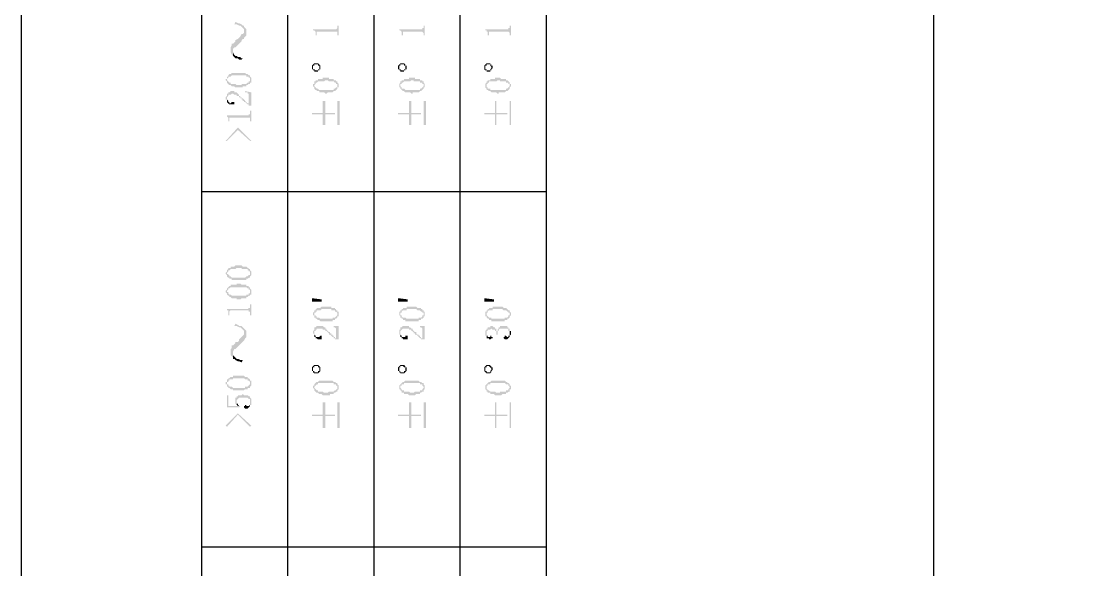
# Model space of a CAD drawing. Header units: millimetres. Extents: x 7018 to 13530, y 4187 to 5692.
# Drawn here: x 7512.01 to 7551.43, y 5208.54 to 5228.95 of the extents above; entities that cross this region are included whole.
import ezdxf

# ---------------------------------------------------------------- set-up
doc = ezdxf.new("R2010")
doc.units = ezdxf.units.MM

msp = doc.modelspace()

# ---------------------------------------------------------------- hatches: boundary and pattern name
at = {"transparency": 33554559}
for points in [[(7519.935, 5228.835), (7520.025, 5228.835), (7520.115, 5228.79), (7520.16, 5228.79), (7520.206, 5228.745), (7520.206, 5228.745), (7520.251, 5228.699), (7520.296, 5228.654), (7520.296, 5228.293), (7520.296, 5228.338), (7520.341, 5228.383), (7520.386, 5228.429), (7520.386, 5228.654), (7520.341, 5228.699), (7520.296, 5228.745), (7520.296, 5228.79), (7520.251, 5228.79), (7520.206, 5228.835), (7520.115, 5228.88), (7520.07, 5228.88), (7519.98, 5228.925)], [(7519.799, 5227.887), (7519.799, 5227.797), (7519.844, 5227.706), (7519.89, 5227.661), (7519.89, 5227.842), (7519.89, 5227.932), (7519.935, 5227.977), (7519.98, 5227.977), (7520.025, 5228.022), (7520.07, 5228.068), (7520.115, 5228.113), (7520.16, 5228.158), (7520.206, 5228.203), (7520.206, 5228.248), (7520.251, 5228.293), (7520.296, 5228.293), (7520.296, 5228.564), (7520.296, 5228.519), (7520.251, 5228.474), (7520.206, 5228.474), (7520.16, 5228.383), (7520.115, 5228.338), (7520.115, 5228.338), (7520.07, 5228.293), (7519.98, 5228.248), (7519.98, 5228.203), (7519.935, 5228.158), (7519.89, 5228.113), (7519.844, 5228.113), (7519.844, 5228.068), (7519.799, 5227.977), (7519.799, 5227.932)], [(7522.868, 5228.654), (7522.868, 5228.609), (7522.913, 5228.609), (7522.959, 5228.564), (7522.959, 5228.519), (7522.959, 5228.429), (7523.004, 5228.429), (7523.004, 5228.519), (7523.004, 5228.564), (7523.771, 5228.564), (7523.771, 5228.519), (7523.771, 5228.429), (7523.816, 5228.429), (7523.816, 5228.79), (7523.771, 5228.79), (7523.771, 5228.745), (7523.771, 5228.699), (7523.771, 5228.699), (7523.726, 5228.654), (7523.681, 5228.654)], [(7526.073, 5228.654), (7526.073, 5228.609), (7526.118, 5228.609), (7526.163, 5228.564), (7526.163, 5228.519), (7526.163, 5228.429), (7526.208, 5228.429), (7526.208, 5228.519), (7526.208, 5228.564), (7526.93, 5228.564), (7526.975, 5228.519), (7526.975, 5228.429), (7527.02, 5228.429), (7527.02, 5228.79), (7526.975, 5228.79), (7526.975, 5228.745), (7526.975, 5228.699), (7526.93, 5228.699), (7526.93, 5228.654), (7526.885, 5228.654)], [(7529.277, 5228.654), (7529.277, 5228.609), (7529.322, 5228.609), (7529.322, 5228.564), (7529.367, 5228.564), (7529.367, 5228.519), (7529.367, 5228.429), (7529.412, 5228.429), (7529.412, 5228.519), (7529.412, 5228.564), (7530.135, 5228.564), (7530.18, 5228.519), (7530.18, 5228.429), (7530.225, 5228.429), (7530.225, 5228.79), (7530.18, 5228.79), (7530.18, 5228.745), (7530.18, 5228.699), (7530.135, 5228.699), (7530.135, 5228.654), (7530.089, 5228.654)], [(7519.89, 5227.661), (7519.89, 5227.661), (7519.935, 5227.616), (7519.98, 5227.571), (7520.07, 5227.571), (7520.115, 5227.526), (7520.206, 5227.526), (7520.251, 5227.571), (7520.206, 5227.571), (7520.16, 5227.616), (7520.07, 5227.616), (7520.025, 5227.661), (7519.98, 5227.661), (7519.935, 5227.706), (7519.89, 5227.797), (7519.89, 5227.842)], [(7522.823, 5227.255), (7522.823, 5227.21), (7522.823, 5227.165), (7522.868, 5227.165), (7522.868, 5227.12), (7522.868, 5227.255), (7522.868, 5227.3), (7522.913, 5227.3), (7522.913, 5227.345), (7523.049, 5227.345), (7523.049, 5227.3), (7523.094, 5227.3), (7523.094, 5227.255), (7523.094, 5227.12), (7523.094, 5227.165), (7523.139, 5227.165), (7523.139, 5227.21), (7523.139, 5227.255), (7523.139, 5227.3), (7523.139, 5227.3), (7523.094, 5227.345), (7523.094, 5227.345), (7523.049, 5227.391), (7522.913, 5227.391), (7522.868, 5227.345), (7522.868, 5227.345), (7522.823, 5227.3)], [(7526.028, 5227.255), (7526.028, 5227.21), (7526.028, 5227.165), (7526.073, 5227.165), (7526.073, 5227.12), (7526.073, 5227.255), (7526.073, 5227.3), (7526.118, 5227.3), (7526.118, 5227.345), (7526.253, 5227.345), (7526.253, 5227.3), (7526.298, 5227.3), (7526.298, 5227.255), (7526.298, 5227.12), (7526.298, 5227.165), (7526.343, 5227.165), (7526.343, 5227.21), (7526.343, 5227.255), (7526.343, 5227.3), (7526.298, 5227.3), (7526.298, 5227.345), (7526.298, 5227.345), (7526.253, 5227.391), (7526.118, 5227.391), (7526.073, 5227.345), (7526.073, 5227.345), (7526.028, 5227.3)], [(7529.232, 5227.255), (7529.232, 5227.21), (7529.232, 5227.165), (7529.232, 5227.165), (7529.277, 5227.12), (7529.277, 5227.255), (7529.277, 5227.3), (7529.322, 5227.3), (7529.322, 5227.345), (7529.458, 5227.345), (7529.458, 5227.3), (7529.458, 5227.3), (7529.503, 5227.255), (7529.503, 5227.12), (7529.503, 5227.165), (7529.503, 5227.165), (7529.548, 5227.21), (7529.548, 5227.255), (7529.548, 5227.3), (7529.503, 5227.3), (7529.503, 5227.345), (7529.458, 5227.345), (7529.458, 5227.391), (7529.322, 5227.391), (7529.277, 5227.345), (7529.277, 5227.345), (7529.232, 5227.3)], [(7519.619, 5226.759), (7519.619, 5226.759), (7519.664, 5226.714), (7519.664, 5226.668), (7519.664, 5226.804), (7519.664, 5226.804), (7519.709, 5226.849), (7519.709, 5226.849), (7519.754, 5226.894), (7519.799, 5226.894), (7519.844, 5226.939), (7520.386, 5226.939), (7520.386, 5226.894), (7520.476, 5226.894), (7520.476, 5226.849), (7520.521, 5226.849), (7520.521, 5226.804), (7520.521, 5226.759), (7520.521, 5226.939), (7520.476, 5226.939), (7520.431, 5226.984), (7520.386, 5226.984), (7520.341, 5227.029), (7519.844, 5227.029), (7519.799, 5226.984), (7519.754, 5226.984), (7519.709, 5226.939), (7519.709, 5226.894), (7519.664, 5226.894), (7519.664, 5226.804), (7519.619, 5226.804)], [(7522.868, 5227.12), (7522.913, 5227.12), (7522.913, 5227.075), (7523.049, 5227.075), (7523.049, 5227.12), (7523.094, 5227.12), (7523.094, 5227.255), (7523.094, 5227.21), (7523.094, 5227.165), (7523.049, 5227.165), (7523.049, 5227.12), (7522.959, 5227.12), (7522.913, 5227.165), (7522.868, 5227.165), (7522.868, 5227.255), (7522.868, 5227.255)], [(7526.073, 5227.12), (7526.118, 5227.12), (7526.118, 5227.075), (7526.253, 5227.075), (7526.253, 5227.12), (7526.298, 5227.12), (7526.298, 5227.255), (7526.298, 5227.21), (7526.298, 5227.165), (7526.253, 5227.165), (7526.253, 5227.12), (7526.163, 5227.12), (7526.118, 5227.165), (7526.073, 5227.165), (7526.073, 5227.255), (7526.073, 5227.255)], [(7529.277, 5227.12), (7529.322, 5227.12), (7529.322, 5227.075), (7529.458, 5227.075), (7529.458, 5227.12), (7529.503, 5227.12), (7529.503, 5227.255), (7529.503, 5227.21), (7529.503, 5227.21), (7529.458, 5227.165), (7529.458, 5227.12), (7529.322, 5227.12), (7529.322, 5227.165), (7529.277, 5227.165), (7529.277, 5227.255), (7529.277, 5227.255)], [(7519.664, 5226.668), (7519.709, 5226.623), (7519.709, 5226.623), (7519.754, 5226.578), (7519.799, 5226.578), (7519.844, 5226.533), (7519.935, 5226.533), (7519.98, 5226.488), (7520.251, 5226.488), (7520.251, 5226.533), (7520.386, 5226.533), (7520.386, 5226.578), (7520.431, 5226.578), (7520.476, 5226.623), (7520.521, 5226.623), (7520.521, 5226.668), (7520.567, 5226.668), (7520.567, 5226.714), (7520.567, 5226.759), (7520.567, 5226.804), (7520.567, 5226.849), (7520.567, 5226.849), (7520.521, 5226.894), (7520.521, 5226.759), (7520.521, 5226.714), (7520.476, 5226.714), (7520.476, 5226.668), (7520.431, 5226.668), (7520.386, 5226.623), (7520.206, 5226.623), (7520.206, 5226.578), (7520.025, 5226.578), (7519.98, 5226.623), (7519.799, 5226.623), (7519.799, 5226.668), (7519.754, 5226.668), (7519.709, 5226.714), (7519.709, 5226.714), (7519.664, 5226.759), (7519.664, 5226.759)], [(7522.868, 5226.578), (7522.868, 5226.533), (7522.868, 5226.533), (7522.913, 5226.488), (7522.913, 5226.443), (7522.913, 5226.578), (7522.913, 5226.578), (7522.959, 5226.623), (7522.959, 5226.668), (7523.004, 5226.668), (7523.049, 5226.714), (7523.274, 5226.714), (7523.32, 5226.759), (7523.41, 5226.759), (7523.455, 5226.714), (7523.636, 5226.714), (7523.681, 5226.668), (7523.726, 5226.668), (7523.726, 5226.623), (7523.771, 5226.623), (7523.771, 5226.578), (7523.771, 5226.714), (7523.726, 5226.714), (7523.726, 5226.759), (7523.636, 5226.759), (7523.636, 5226.804), (7523.455, 5226.804), (7523.455, 5226.849), (7523.229, 5226.849), (7523.229, 5226.804), (7523.049, 5226.804), (7523.049, 5226.759), (7522.959, 5226.759), (7522.959, 5226.714), (7522.913, 5226.714), (7522.913, 5226.668), (7522.913, 5226.623), (7522.868, 5226.623)], [(7522.913, 5226.443), (7522.959, 5226.398), (7523.004, 5226.398), (7523.004, 5226.352), (7523.094, 5226.352), (7523.094, 5226.307), (7523.274, 5226.307), (7523.32, 5226.262), (7523.365, 5226.262), (7523.41, 5226.307), (7523.59, 5226.307), (7523.636, 5226.352), (7523.681, 5226.352), (7523.726, 5226.398), (7523.726, 5226.398), (7523.771, 5226.443), (7523.771, 5226.488), (7523.816, 5226.488), (7523.816, 5226.533), (7523.816, 5226.578), (7523.816, 5226.623), (7523.816, 5226.623), (7523.771, 5226.668), (7523.771, 5226.533), (7523.771, 5226.488), (7523.726, 5226.488), (7523.681, 5226.443), (7523.636, 5226.443), (7523.636, 5226.398), (7523.094, 5226.398), (7523.049, 5226.443), (7523.004, 5226.443), (7522.959, 5226.488), (7522.959, 5226.488), (7522.913, 5226.533), (7522.913, 5226.578)], [(7526.073, 5226.578), (7526.073, 5226.533), (7526.073, 5226.488), (7526.118, 5226.488), (7526.118, 5226.443), (7526.118, 5226.578), (7526.118, 5226.623), (7526.163, 5226.623), (7526.163, 5226.668), (7526.208, 5226.668), (7526.253, 5226.714), (7526.479, 5226.714), (7526.524, 5226.759), (7526.614, 5226.759), (7526.614, 5226.714), (7526.84, 5226.714), (7526.84, 5226.668), (7526.93, 5226.668), (7526.93, 5226.623), (7526.975, 5226.623), (7526.975, 5226.578), (7526.975, 5226.714), (7526.93, 5226.714), (7526.93, 5226.759), (7526.84, 5226.759), (7526.84, 5226.804), (7526.659, 5226.804), (7526.659, 5226.849), (7526.434, 5226.849), (7526.434, 5226.804), (7526.253, 5226.804), (7526.253, 5226.759), (7526.163, 5226.759), (7526.163, 5226.714), (7526.118, 5226.714), (7526.118, 5226.668), (7526.118, 5226.668), (7526.073, 5226.623)], [(7526.118, 5226.443), (7526.163, 5226.398), (7526.163, 5226.398), (7526.208, 5226.352), (7526.253, 5226.352), (7526.298, 5226.307), (7526.479, 5226.307), (7526.524, 5226.262), (7526.569, 5226.262), (7526.569, 5226.307), (7526.795, 5226.307), (7526.84, 5226.352), (7526.885, 5226.352), (7526.93, 5226.398), (7526.93, 5226.398), (7526.975, 5226.443), (7526.975, 5226.488), (7527.02, 5226.488), (7527.02, 5226.533), (7527.02, 5226.578), (7527.02, 5226.623), (7527.02, 5226.623), (7526.975, 5226.668), (7526.975, 5226.533), (7526.975, 5226.533), (7526.93, 5226.488), (7526.93, 5226.488), (7526.885, 5226.443), (7526.84, 5226.443), (7526.84, 5226.398), (7526.298, 5226.398), (7526.253, 5226.443), (7526.163, 5226.443), (7526.163, 5226.488), (7526.163, 5226.488), (7526.118, 5226.533), (7526.118, 5226.578)], [(7529.277, 5226.578), (7529.277, 5226.533), (7529.277, 5226.488), (7529.277, 5226.488), (7529.322, 5226.443), (7529.322, 5226.578), (7529.322, 5226.623), (7529.367, 5226.623), (7529.367, 5226.668), (7529.412, 5226.668), (7529.412, 5226.714), (7529.683, 5226.714), (7529.728, 5226.759), (7529.819, 5226.759), (7529.819, 5226.714), (7530.044, 5226.714), (7530.044, 5226.668), (7530.135, 5226.668), (7530.135, 5226.623), (7530.18, 5226.623), (7530.18, 5226.578), (7530.18, 5226.668), (7530.135, 5226.714), (7530.135, 5226.714), (7530.089, 5226.759), (7530.044, 5226.759), (7530.044, 5226.804), (7529.864, 5226.804), (7529.819, 5226.849), (7529.638, 5226.849), (7529.638, 5226.804), (7529.458, 5226.804), (7529.458, 5226.759), (7529.367, 5226.759), (7529.367, 5226.714), (7529.322, 5226.714), (7529.322, 5226.668), (7529.322, 5226.668), (7529.277, 5226.623)], [(7529.322, 5226.443), (7529.322, 5226.398), (7529.367, 5226.398), (7529.412, 5226.352), (7529.458, 5226.352), (7529.503, 5226.307), (7529.683, 5226.307), (7529.728, 5226.262), (7529.774, 5226.262), (7529.774, 5226.307), (7529.999, 5226.307), (7530.044, 5226.352), (7530.089, 5226.352), (7530.135, 5226.398), (7530.135, 5226.398), (7530.18, 5226.443), (7530.18, 5226.488), (7530.18, 5226.488), (7530.225, 5226.533), (7530.225, 5226.578), (7530.225, 5226.623), (7530.18, 5226.623), (7530.18, 5226.668), (7530.18, 5226.533), (7530.18, 5226.533), (7530.135, 5226.488), (7530.135, 5226.488), (7530.089, 5226.443), (7530.044, 5226.443), (7530.044, 5226.398), (7529.458, 5226.398), (7529.458, 5226.443), (7529.367, 5226.443), (7529.367, 5226.488), (7529.322, 5226.488), (7529.322, 5226.533), (7529.322, 5226.578)], [(7519.619, 5226.082), (7519.619, 5226.037), (7519.664, 5226.037), (7519.664, 5225.946), (7519.664, 5226.082), (7519.664, 5226.127), (7519.664, 5226.127), (7519.709, 5226.172), (7519.709, 5226.217), (7519.799, 5226.217), (7519.844, 5226.262), (7519.89, 5226.262), (7519.935, 5226.217), (7520.025, 5226.217), (7520.025, 5226.172), (7520.115, 5226.172), (7520.115, 5226.127), (7520.16, 5226.127), (7520.16, 5226.082), (7520.206, 5226.082), (7520.206, 5226.037), (7520.251, 5226.037), (7520.251, 5225.991), (7520.296, 5225.991), (7520.296, 5225.946), (7520.341, 5225.946), (7520.386, 5225.901), (7520.386, 5225.901), (7520.431, 5225.856), (7520.476, 5225.856), (7520.476, 5225.811), (7520.476, 5225.901), (7520.431, 5225.901), (7520.386, 5225.946), (7520.386, 5225.946), (7520.341, 5225.991), (7520.341, 5225.991), (7520.296, 5226.037), (7520.296, 5226.037), (7520.251, 5226.082), (7520.206, 5226.082), (7520.206, 5226.127), (7520.16, 5226.127), (7520.16, 5226.172), (7520.115, 5226.172), (7520.115, 5226.217), (7520.115, 5226.217), (7520.07, 5226.262), (7520.07, 5226.262), (7520.025, 5226.307), (7519.935, 5226.307), (7519.935, 5226.352), (7519.799, 5226.352), (7519.754, 5226.307), (7519.709, 5226.307), (7519.709, 5226.262), (7519.664, 5226.262), (7519.664, 5226.217), (7519.664, 5226.172), (7519.664, 5226.172), (7519.619, 5226.127)], [(7520.341, 5226.352), (7520.341, 5226.307), (7520.431, 5226.307), (7520.431, 5226.262), (7520.476, 5226.262), (7520.476, 5226.217), (7520.476, 5225.811), (7520.567, 5225.811), (7520.567, 5226.307)], [(7519.664, 5225.946), (7519.664, 5225.946), (7519.709, 5225.901), (7519.709, 5225.901), (7519.754, 5225.856), (7519.935, 5225.856), (7519.935, 5225.946), (7519.844, 5225.946), (7519.799, 5225.901), (7519.754, 5225.901), (7519.754, 5225.946), (7519.709, 5225.946), (7519.709, 5225.991), (7519.709, 5225.991), (7519.664, 5226.037), (7519.664, 5226.082)], [(7522.823, 5225.54), (7522.823, 5225.495), (7523.229, 5225.495), (7523.229, 5225.089), (7523.32, 5225.089), (7523.32, 5225.495), (7523.681, 5225.495), (7523.681, 5225.54), (7523.32, 5225.54), (7523.32, 5225.991), (7523.229, 5225.991), (7523.229, 5225.54)], [(7523.861, 5225.089), (7523.861, 5225.991), (7523.771, 5225.991), (7523.771, 5225.089)], [(7526.028, 5225.54), (7526.028, 5225.495), (7526.434, 5225.495), (7526.434, 5225.089), (7526.524, 5225.089), (7526.524, 5225.495), (7526.885, 5225.495), (7526.885, 5225.54), (7526.524, 5225.54), (7526.524, 5225.991), (7526.434, 5225.991), (7526.434, 5225.54)], [(7527.066, 5225.089), (7527.066, 5225.991), (7526.975, 5225.991), (7526.975, 5225.089)], [(7529.232, 5225.54), (7529.232, 5225.495), (7529.638, 5225.495), (7529.638, 5225.089), (7529.683, 5225.089), (7529.683, 5225.495), (7530.089, 5225.495), (7530.089, 5225.54), (7529.683, 5225.54), (7529.683, 5225.991), (7529.638, 5225.991), (7529.638, 5225.54)], [(7530.225, 5225.089), (7530.225, 5225.991), (7530.18, 5225.991), (7530.18, 5225.089)], [(7519.619, 5225.45), (7519.664, 5225.45), (7519.664, 5225.405), (7519.664, 5225.405), (7519.709, 5225.36), (7519.709, 5225.314), (7519.709, 5225.224), (7519.754, 5225.224), (7519.754, 5225.36), (7520.521, 5225.36), (7520.521, 5225.314), (7520.521, 5225.224), (7520.567, 5225.224), (7520.567, 5225.63), (7520.521, 5225.63), (7520.521, 5225.54), (7520.521, 5225.495), (7520.476, 5225.495), (7520.476, 5225.45), (7520.431, 5225.45)], [(7519.619, 5224.502), (7519.664, 5224.502), (7520.07, 5224.908), (7520.521, 5224.502), (7520.567, 5224.502), (7520.07, 5224.999)], [(7519.619, 5219.597), (7519.619, 5219.552), (7519.619, 5219.552), (7519.664, 5219.507), (7519.664, 5219.461), (7519.664, 5219.597), (7519.664, 5219.597), (7519.709, 5219.642), (7519.709, 5219.687), (7519.754, 5219.687), (7519.799, 5219.732), (7519.98, 5219.732), (7520.025, 5219.777), (7520.206, 5219.777), (7520.206, 5219.732), (7520.431, 5219.732), (7520.431, 5219.687), (7520.476, 5219.687), (7520.476, 5219.642), (7520.521, 5219.642), (7520.521, 5219.597), (7520.521, 5219.732), (7520.476, 5219.732), (7520.476, 5219.777), (7520.431, 5219.777), (7520.386, 5219.823), (7520.251, 5219.823), (7520.206, 5219.868), (7519.98, 5219.868), (7519.935, 5219.823), (7519.799, 5219.823), (7519.799, 5219.777), (7519.709, 5219.777), (7519.709, 5219.732), (7519.709, 5219.732), (7519.664, 5219.687), (7519.664, 5219.642), (7519.664, 5219.642)], [(7519.664, 5219.461), (7519.709, 5219.416), (7519.754, 5219.416), (7519.754, 5219.371), (7519.844, 5219.371), (7519.844, 5219.326), (7520.386, 5219.326), (7520.386, 5219.371), (7520.431, 5219.371), (7520.476, 5219.416), (7520.521, 5219.416), (7520.521, 5219.461), (7520.521, 5219.461), (7520.567, 5219.507), (7520.567, 5219.552), (7520.567, 5219.597), (7520.567, 5219.642), (7520.567, 5219.642), (7520.521, 5219.687), (7520.521, 5219.552), (7520.521, 5219.507), (7520.476, 5219.507), (7520.431, 5219.461), (7520.386, 5219.461), (7520.341, 5219.416), (7519.844, 5219.416), (7519.799, 5219.461), (7519.754, 5219.461), (7519.754, 5219.507), (7519.709, 5219.507), (7519.709, 5219.552), (7519.664, 5219.552), (7519.664, 5219.597)], [(7519.619, 5218.92), (7519.619, 5218.875), (7519.619, 5218.875), (7519.664, 5218.83), (7519.664, 5218.784), (7519.664, 5218.92), (7519.664, 5218.92), (7519.709, 5218.965), (7519.709, 5219.01), (7519.754, 5219.01), (7519.799, 5219.055), (7520.386, 5219.055), (7520.431, 5219.01), (7520.476, 5219.01), (7520.476, 5218.965), (7520.521, 5218.965), (7520.521, 5218.92), (7520.521, 5219.055), (7520.476, 5219.055), (7520.476, 5219.1), (7520.386, 5219.1), (7520.386, 5219.146), (7520.206, 5219.146), (7520.16, 5219.191), (7520.025, 5219.191), (7520.025, 5219.146), (7519.799, 5219.146), (7519.799, 5219.1), (7519.754, 5219.1), (7519.709, 5219.055), (7519.709, 5219.055), (7519.664, 5219.01), (7519.664, 5218.965), (7519.664, 5218.965)], [(7519.664, 5218.784), (7519.709, 5218.739), (7519.754, 5218.739), (7519.754, 5218.694), (7519.799, 5218.694), (7519.844, 5218.649), (7520.025, 5218.649), (7520.025, 5218.604), (7520.16, 5218.604), (7520.206, 5218.649), (7520.386, 5218.649), (7520.386, 5218.694), (7520.431, 5218.694), (7520.476, 5218.739), (7520.521, 5218.739), (7520.521, 5218.784), (7520.567, 5218.784), (7520.567, 5218.83), (7520.567, 5218.92), (7520.567, 5218.965), (7520.567, 5218.965), (7520.521, 5219.01), (7520.521, 5218.875), (7520.521, 5218.83), (7520.476, 5218.83), (7520.476, 5218.784), (7520.386, 5218.784), (7520.386, 5218.739), (7519.844, 5218.739), (7519.799, 5218.784), (7519.754, 5218.784), (7519.709, 5218.83), (7519.709, 5218.875), (7519.664, 5218.875), (7519.664, 5218.92)], [(7519.619, 5218.243), (7519.664, 5218.243), (7519.664, 5218.198), (7519.709, 5218.198), (7519.709, 5218.153), (7519.709, 5218.017), (7519.754, 5218.017), (7519.754, 5218.153), (7519.754, 5218.153), (7519.799, 5218.198), (7520.476, 5218.198), (7520.476, 5218.153), (7520.521, 5218.153), (7520.521, 5218.017), (7520.567, 5218.017), (7520.567, 5218.423), (7520.521, 5218.423), (7520.521, 5218.333), (7520.521, 5218.288), (7520.476, 5218.288), (7520.431, 5218.243)], [(7522.823, 5218.649), (7523.184, 5218.604), (7523.184, 5218.514), (7522.823, 5218.514)], [(7522.868, 5218.062), (7522.868, 5218.017), (7522.913, 5218.017), (7522.913, 5217.972), (7522.913, 5217.927), (7522.913, 5218.062), (7522.913, 5218.107), (7522.959, 5218.107), (7522.959, 5218.153), (7523.004, 5218.153), (7523.004, 5218.198), (7523.139, 5218.198), (7523.184, 5218.243), (7523.545, 5218.243), (7523.545, 5218.198), (7523.681, 5218.198), (7523.681, 5218.153), (7523.726, 5218.153), (7523.771, 5218.107), (7523.771, 5218.062), (7523.771, 5218.198), (7523.726, 5218.198), (7523.726, 5218.243), (7523.681, 5218.243), (7523.681, 5218.288), (7523.545, 5218.288), (7523.545, 5218.333), (7523.184, 5218.333), (7523.139, 5218.288), (7523.004, 5218.288), (7523.004, 5218.243), (7522.959, 5218.243), (7522.959, 5218.198), (7522.913, 5218.198), (7522.913, 5218.153), (7522.913, 5218.153), (7522.868, 5218.107)], [(7526.028, 5218.649), (7526.389, 5218.604), (7526.389, 5218.514), (7526.028, 5218.514)], [(7526.073, 5218.062), (7526.073, 5218.017), (7526.073, 5218.017), (7526.118, 5217.972), (7526.118, 5217.927), (7526.118, 5218.062), (7526.118, 5218.107), (7526.163, 5218.107), (7526.163, 5218.153), (7526.163, 5218.153), (7526.208, 5218.198), (7526.343, 5218.198), (7526.343, 5218.243), (7526.705, 5218.243), (7526.75, 5218.198), (7526.84, 5218.198), (7526.885, 5218.153), (7526.93, 5218.153), (7526.93, 5218.107), (7526.975, 5218.107), (7526.975, 5218.062), (7526.975, 5218.198), (7526.93, 5218.198), (7526.93, 5218.243), (7526.885, 5218.243), (7526.885, 5218.288), (7526.75, 5218.288), (7526.705, 5218.333), (7526.343, 5218.333), (7526.343, 5218.288), (7526.208, 5218.288), (7526.208, 5218.243), (7526.163, 5218.243), (7526.163, 5218.198), (7526.118, 5218.198), (7526.118, 5218.153), (7526.073, 5218.153)], [(7529.232, 5218.649), (7529.593, 5218.604), (7529.593, 5218.514), (7529.232, 5218.514)], [(7529.277, 5218.062), (7529.277, 5218.017), (7529.277, 5217.972), (7529.322, 5217.972), (7529.322, 5217.927), (7529.322, 5218.062), (7529.322, 5218.107), (7529.367, 5218.107), (7529.367, 5218.153), (7529.367, 5218.153), (7529.412, 5218.198), (7529.548, 5218.198), (7529.548, 5218.243), (7529.909, 5218.243), (7529.954, 5218.198), (7530.044, 5218.198), (7530.089, 5218.153), (7530.135, 5218.153), (7530.135, 5218.107), (7530.18, 5218.107), (7530.18, 5218.062), (7530.18, 5218.198), (7530.135, 5218.198), (7530.089, 5218.243), (7530.089, 5218.243), (7530.044, 5218.288), (7529.954, 5218.288), (7529.909, 5218.333), (7529.548, 5218.333), (7529.548, 5218.288), (7529.412, 5218.288), (7529.412, 5218.243), (7529.367, 5218.243), (7529.367, 5218.198), (7529.322, 5218.198), (7529.322, 5218.153), (7529.277, 5218.153)], [(7522.913, 5217.927), (7522.959, 5217.927), (7522.959, 5217.882), (7523.004, 5217.882), (7523.049, 5217.837), (7523.094, 5217.837), (7523.139, 5217.792), (7523.59, 5217.792), (7523.59, 5217.837), (7523.681, 5217.837), (7523.681, 5217.882), (7523.726, 5217.882), (7523.771, 5217.927), (7523.771, 5217.972), (7523.816, 5217.972), (7523.816, 5218.017), (7523.816, 5218.062), (7523.816, 5218.107), (7523.816, 5218.153), (7523.771, 5218.153), (7523.771, 5218.198), (7523.771, 5218.017), (7523.771, 5218.017), (7523.726, 5217.972), (7523.726, 5217.972), (7523.681, 5217.927), (7523.59, 5217.927), (7523.59, 5217.882), (7523.139, 5217.882), (7523.094, 5217.927), (7523.004, 5217.927), (7523.004, 5217.972), (7522.959, 5217.972), (7522.959, 5218.017), (7522.913, 5218.017), (7522.913, 5218.062)], [(7526.118, 5217.927), (7526.163, 5217.927), (7526.163, 5217.882), (7526.208, 5217.882), (7526.208, 5217.837), (7526.298, 5217.837), (7526.298, 5217.792), (7526.795, 5217.792), (7526.795, 5217.837), (7526.885, 5217.837), (7526.885, 5217.882), (7526.93, 5217.882), (7526.975, 5217.927), (7526.975, 5217.972), (7527.02, 5217.972), (7527.02, 5218.017), (7527.02, 5218.062), (7527.02, 5218.107), (7527.02, 5218.153), (7526.975, 5218.153), (7526.975, 5218.198), (7526.975, 5218.017), (7526.93, 5218.017), (7526.93, 5217.972), (7526.93, 5217.972), (7526.885, 5217.927), (7526.795, 5217.927), (7526.795, 5217.882), (7526.343, 5217.882), (7526.298, 5217.927), (7526.208, 5217.927), (7526.163, 5217.972), (7526.163, 5218.017), (7526.118, 5218.017), (7526.118, 5218.062)], [(7529.322, 5217.927), (7529.322, 5217.927), (7529.367, 5217.882), (7529.412, 5217.882), (7529.412, 5217.837), (7529.503, 5217.837), (7529.503, 5217.792), (7529.999, 5217.792), (7529.999, 5217.837), (7530.089, 5217.837), (7530.089, 5217.882), (7530.135, 5217.882), (7530.18, 5217.927), (7530.18, 5217.972), (7530.18, 5217.972), (7530.225, 5218.017), (7530.225, 5218.062), (7530.225, 5218.107), (7530.225, 5218.107), (7530.18, 5218.153), (7530.18, 5218.198), (7530.18, 5218.017), (7530.135, 5218.017), (7530.135, 5217.972), (7530.135, 5217.972), (7530.089, 5217.927), (7529.999, 5217.927), (7529.999, 5217.882), (7529.503, 5217.882), (7529.503, 5217.927), (7529.412, 5217.927), (7529.367, 5217.972), (7529.367, 5217.972), (7529.322, 5218.017), (7529.322, 5218.062)], [(7519.935, 5217.611), (7520.025, 5217.611), (7520.115, 5217.566), (7520.16, 5217.566), (7520.206, 5217.521), (7520.206, 5217.521), (7520.251, 5217.476), (7520.296, 5217.431), (7520.296, 5217.069), (7520.296, 5217.069), (7520.341, 5217.16), (7520.386, 5217.205), (7520.386, 5217.431), (7520.341, 5217.476), (7520.296, 5217.521), (7520.296, 5217.521), (7520.251, 5217.566), (7520.206, 5217.611), (7520.115, 5217.611), (7520.07, 5217.656), (7519.98, 5217.701)], [(7522.868, 5217.385), (7522.868, 5217.34), (7522.868, 5217.34), (7522.913, 5217.295), (7522.913, 5217.25), (7522.913, 5217.385), (7522.913, 5217.431), (7522.959, 5217.431), (7522.959, 5217.476), (7523.004, 5217.476), (7523.004, 5217.521), (7523.229, 5217.521), (7523.229, 5217.476), (7523.32, 5217.476), (7523.32, 5217.431), (7523.365, 5217.431), (7523.41, 5217.385), (7523.41, 5217.385), (7523.455, 5217.34), (7523.455, 5217.295), (7523.5, 5217.295), (7523.545, 5217.25), (7523.545, 5217.25), (7523.59, 5217.205), (7523.636, 5217.205), (7523.636, 5217.16), (7523.681, 5217.16), (7523.681, 5217.115), (7523.726, 5217.115), (7523.726, 5217.16), (7523.681, 5217.16), (7523.681, 5217.205), (7523.636, 5217.205), (7523.636, 5217.25), (7523.59, 5217.25), (7523.59, 5217.295), (7523.545, 5217.295), (7523.545, 5217.34), (7523.5, 5217.34), (7523.5, 5217.385), (7523.455, 5217.385), (7523.41, 5217.431), (7523.41, 5217.431), (7523.365, 5217.476), (7523.365, 5217.521), (7523.32, 5217.521), (7523.32, 5217.566), (7523.274, 5217.566), (7523.229, 5217.611), (7523.004, 5217.611), (7522.959, 5217.566), (7522.913, 5217.566), (7522.913, 5217.521), (7522.913, 5217.476), (7522.913, 5217.476), (7522.868, 5217.431)], [(7523.59, 5217.611), (7523.636, 5217.611), (7523.636, 5217.566), (7523.681, 5217.566), (7523.726, 5217.521), (7523.726, 5217.115), (7523.816, 5217.115), (7523.816, 5217.611)], [(7526.073, 5217.385), (7526.073, 5217.34), (7526.073, 5217.295), (7526.118, 5217.295), (7526.118, 5217.25), (7526.118, 5217.385), (7526.118, 5217.431), (7526.118, 5217.431), (7526.163, 5217.476), (7526.163, 5217.476), (7526.208, 5217.521), (7526.434, 5217.521), (7526.434, 5217.476), (7526.524, 5217.476), (7526.524, 5217.431), (7526.569, 5217.431), (7526.569, 5217.385), (7526.614, 5217.385), (7526.614, 5217.34), (7526.659, 5217.34), (7526.659, 5217.295), (7526.705, 5217.295), (7526.75, 5217.25), (7526.75, 5217.25), (7526.795, 5217.205), (7526.795, 5217.205), (7526.84, 5217.16), (7526.885, 5217.16), (7526.885, 5217.115), (7526.93, 5217.115), (7526.93, 5217.16), (7526.885, 5217.16), (7526.885, 5217.205), (7526.84, 5217.205), (7526.84, 5217.25), (7526.795, 5217.25), (7526.795, 5217.295), (7526.75, 5217.295), (7526.705, 5217.34), (7526.705, 5217.385), (7526.659, 5217.385), (7526.614, 5217.431), (7526.614, 5217.431), (7526.569, 5217.476), (7526.569, 5217.521), (7526.524, 5217.521), (7526.479, 5217.566), (7526.434, 5217.566), (7526.434, 5217.611), (7526.208, 5217.611), (7526.163, 5217.566), (7526.118, 5217.566), (7526.118, 5217.521), (7526.118, 5217.476), (7526.073, 5217.476)], [(7526.795, 5217.611), (7526.84, 5217.611), (7526.84, 5217.566), (7526.885, 5217.566), (7526.93, 5217.521), (7526.93, 5217.115), (7527.02, 5217.115), (7527.02, 5217.611)], [(7529.277, 5217.34), (7529.277, 5217.25), (7529.322, 5217.25), (7529.322, 5217.34), (7529.322, 5217.385), (7529.322, 5217.431), (7529.367, 5217.431), (7529.367, 5217.476), (7529.458, 5217.476), (7529.503, 5217.521), (7529.548, 5217.476), (7529.638, 5217.476), (7529.638, 5217.431), (7529.683, 5217.431), (7529.683, 5217.385), (7529.683, 5217.34), (7529.683, 5217.295), (7529.728, 5217.295), (7529.728, 5217.34), (7529.728, 5217.431), (7529.774, 5217.431), (7529.774, 5217.476), (7529.774, 5217.476), (7529.819, 5217.521), (7530.089, 5217.521), (7530.135, 5217.476), (7530.135, 5217.431), (7530.18, 5217.431), (7530.18, 5217.385), (7530.18, 5217.34), (7530.18, 5217.521), (7530.135, 5217.521), (7530.135, 5217.566), (7530.089, 5217.566), (7530.089, 5217.611), (7529.819, 5217.611), (7529.819, 5217.566), (7529.774, 5217.566), (7529.774, 5217.521), (7529.774, 5217.521), (7529.728, 5217.476), (7529.728, 5217.431), (7529.683, 5217.431), (7529.683, 5217.521), (7529.638, 5217.521), (7529.638, 5217.566), (7529.593, 5217.566), (7529.548, 5217.611), (7529.458, 5217.611), (7529.458, 5217.566), (7529.367, 5217.566), (7529.367, 5217.521), (7529.322, 5217.521), (7529.322, 5217.476), (7529.322, 5217.476), (7529.277, 5217.431), (7529.277, 5217.385)], [(7519.799, 5216.663), (7519.799, 5216.528), (7519.844, 5216.483), (7519.89, 5216.438), (7519.89, 5216.618), (7519.89, 5216.663), (7519.935, 5216.754), (7519.98, 5216.754), (7520.025, 5216.799), (7520.07, 5216.844), (7520.115, 5216.889), (7520.16, 5216.934), (7520.206, 5216.979), (7520.206, 5216.979), (7520.251, 5217.024), (7520.296, 5217.069), (7520.296, 5217.34), (7520.296, 5217.295), (7520.251, 5217.25), (7520.206, 5217.205), (7520.16, 5217.16), (7520.115, 5217.115), (7520.115, 5217.069), (7520.07, 5217.024), (7519.98, 5217.024), (7519.98, 5216.979), (7519.935, 5216.934), (7519.89, 5216.889), (7519.844, 5216.889), (7519.844, 5216.799), (7519.799, 5216.754), (7519.799, 5216.708)], [(7522.913, 5217.25), (7522.913, 5217.205), (7522.959, 5217.205), (7522.959, 5217.16), (7523.004, 5217.16), (7523.049, 5217.115), (7523.184, 5217.115), (7523.184, 5217.205), (7523.184, 5217.25), (7523.139, 5217.25), (7523.094, 5217.205), (7522.959, 5217.205), (7522.959, 5217.25), (7522.959, 5217.25), (7522.913, 5217.295), (7522.913, 5217.34), (7522.913, 5217.34)], [(7526.118, 5217.25), (7526.118, 5217.205), (7526.163, 5217.205), (7526.163, 5217.16), (7526.208, 5217.16), (7526.208, 5217.115), (7526.389, 5217.115), (7526.389, 5217.205), (7526.389, 5217.25), (7526.298, 5217.25), (7526.298, 5217.205), (7526.163, 5217.205), (7526.163, 5217.25), (7526.163, 5217.25), (7526.118, 5217.295), (7526.118, 5217.34), (7526.118, 5217.34)], [(7529.322, 5217.25), (7529.322, 5217.205), (7529.322, 5217.16), (7529.412, 5217.16), (7529.412, 5217.115), (7529.458, 5217.115), (7529.503, 5217.16), (7529.548, 5217.16), (7529.548, 5217.205), (7529.503, 5217.205), (7529.503, 5217.25), (7529.458, 5217.25), (7529.458, 5217.205), (7529.367, 5217.205), (7529.367, 5217.25), (7529.322, 5217.25), (7529.322, 5217.295), (7529.322, 5217.34)], [(7529.954, 5217.16), (7529.954, 5217.16), (7529.999, 5217.115), (7530.089, 5217.115), (7530.135, 5217.16), (7530.135, 5217.16), (7530.18, 5217.205), (7530.18, 5217.25), (7530.18, 5217.25), (7530.225, 5217.295), (7530.225, 5217.34), (7530.225, 5217.385), (7530.225, 5217.431), (7530.18, 5217.431), (7530.18, 5217.476), (7530.18, 5217.34), (7530.18, 5217.295), (7530.18, 5217.25), (7530.135, 5217.25), (7530.135, 5217.205), (7530.089, 5217.205), (7530.044, 5217.25), (7529.999, 5217.25), (7529.999, 5217.205), (7529.954, 5217.205)], [(7519.89, 5216.438), (7519.89, 5216.392), (7519.935, 5216.392), (7519.98, 5216.347), (7520.07, 5216.302), (7520.115, 5216.302), (7520.206, 5216.257), (7520.251, 5216.347), (7520.16, 5216.347), (7520.07, 5216.392), (7520.025, 5216.392), (7519.98, 5216.438), (7519.98, 5216.438), (7519.935, 5216.483), (7519.89, 5216.528), (7519.89, 5216.618)], [(7522.823, 5216.031), (7522.823, 5215.941), (7522.868, 5215.941), (7522.868, 5215.896), (7522.868, 5216.077), (7522.913, 5216.077), (7522.913, 5216.122), (7523.049, 5216.122), (7523.049, 5216.077), (7523.094, 5216.077), (7523.094, 5216.031), (7523.094, 5215.896), (7523.094, 5215.896), (7523.139, 5215.941), (7523.139, 5215.986), (7523.139, 5216.077), (7523.139, 5216.077), (7523.094, 5216.122), (7523.094, 5216.122), (7523.049, 5216.167), (7522.913, 5216.167), (7522.868, 5216.122), (7522.868, 5216.122), (7522.823, 5216.077)], [(7522.868, 5215.896), (7522.868, 5215.896), (7522.913, 5215.851), (7523.049, 5215.851), (7523.094, 5215.896), (7523.094, 5216.031), (7523.094, 5215.986), (7523.094, 5215.941), (7523.049, 5215.941), (7523.049, 5215.896), (7522.913, 5215.896), (7522.913, 5215.941), (7522.868, 5215.941), (7522.868, 5215.986), (7522.868, 5215.986)], [(7526.028, 5216.031), (7526.028, 5215.941), (7526.073, 5215.941), (7526.073, 5215.896), (7526.073, 5216.077), (7526.118, 5216.077), (7526.118, 5216.122), (7526.208, 5216.122), (7526.253, 5216.077), (7526.298, 5216.077), (7526.298, 5216.031), (7526.298, 5215.896), (7526.298, 5215.896), (7526.343, 5215.941), (7526.343, 5215.986), (7526.343, 5216.077), (7526.298, 5216.077), (7526.298, 5216.122), (7526.298, 5216.122), (7526.253, 5216.167), (7526.118, 5216.167), (7526.073, 5216.122), (7526.073, 5216.122), (7526.028, 5216.077)], [(7526.073, 5215.896), (7526.073, 5215.896), (7526.118, 5215.851), (7526.253, 5215.851), (7526.298, 5215.896), (7526.298, 5216.031), (7526.298, 5215.986), (7526.298, 5215.941), (7526.253, 5215.941), (7526.253, 5215.896), (7526.118, 5215.896), (7526.118, 5215.941), (7526.073, 5215.941), (7526.073, 5215.986), (7526.073, 5215.986)], [(7529.232, 5216.031), (7529.232, 5215.941), (7529.232, 5215.941), (7529.277, 5215.896), (7529.277, 5216.077), (7529.322, 5216.077), (7529.322, 5216.122), (7529.412, 5216.122), (7529.458, 5216.077), (7529.458, 5216.077), (7529.503, 5216.031), (7529.503, 5215.896), (7529.503, 5215.941), (7529.548, 5215.986), (7529.548, 5216.077), (7529.503, 5216.077), (7529.503, 5216.122), (7529.458, 5216.122), (7529.458, 5216.167), (7529.322, 5216.167), (7529.277, 5216.122), (7529.277, 5216.122), (7529.232, 5216.077)], [(7529.277, 5215.896), (7529.277, 5215.896), (7529.322, 5215.851), (7529.458, 5215.851), (7529.503, 5215.896), (7529.503, 5216.031), (7529.503, 5215.986), (7529.503, 5215.986), (7529.458, 5215.941), (7529.458, 5215.896), (7529.322, 5215.896), (7529.322, 5215.941), (7529.277, 5215.941), (7529.277, 5215.986), (7529.277, 5215.986)], [(7519.619, 5215.49), (7519.619, 5215.445), (7519.664, 5215.445), (7519.664, 5215.4), (7519.664, 5215.354), (7519.664, 5215.49), (7519.664, 5215.535), (7519.709, 5215.535), (7519.709, 5215.58), (7519.754, 5215.58), (7519.754, 5215.625), (7519.89, 5215.625), (7519.89, 5215.67), (7520.296, 5215.67), (7520.341, 5215.625), (7520.431, 5215.625), (7520.431, 5215.58), (7520.476, 5215.58), (7520.521, 5215.535), (7520.521, 5215.49), (7520.521, 5215.625), (7520.521, 5215.625), (7520.476, 5215.67), (7520.431, 5215.67), (7520.431, 5215.715), (7520.341, 5215.715), (7520.296, 5215.761), (7519.89, 5215.761), (7519.89, 5215.715), (7519.799, 5215.715), (7519.754, 5215.67), (7519.709, 5215.67), (7519.709, 5215.625), (7519.664, 5215.625), (7519.664, 5215.58), (7519.664, 5215.535), (7519.619, 5215.535)], [(7519.664, 5215.354), (7519.709, 5215.354), (7519.709, 5215.309), (7519.754, 5215.309), (7519.799, 5215.264), (7519.89, 5215.264), (7519.89, 5215.219), (7520.296, 5215.219), (7520.341, 5215.264), (7520.431, 5215.264), (7520.431, 5215.309), (7520.521, 5215.309), (7520.521, 5215.354), (7520.521, 5215.354), (7520.567, 5215.4), (7520.567, 5215.445), (7520.567, 5215.49), (7520.567, 5215.535), (7520.567, 5215.58), (7520.521, 5215.58), (7520.521, 5215.625), (7520.521, 5215.49), (7520.521, 5215.445), (7520.521, 5215.445), (7520.476, 5215.4), (7520.476, 5215.4), (7520.431, 5215.354), (7520.341, 5215.354), (7520.341, 5215.309), (7519.89, 5215.309), (7519.844, 5215.354), (7519.754, 5215.354), (7519.754, 5215.4), (7519.709, 5215.4), (7519.709, 5215.445), (7519.664, 5215.445), (7519.664, 5215.49)], [(7522.868, 5215.309), (7522.868, 5215.309), (7522.913, 5215.264), (7522.913, 5215.219), (7522.913, 5215.354), (7522.913, 5215.354), (7522.959, 5215.4), (7522.959, 5215.4), (7523.004, 5215.445), (7523.049, 5215.445), (7523.049, 5215.49), (7523.636, 5215.49), (7523.636, 5215.445), (7523.726, 5215.445), (7523.726, 5215.4), (7523.771, 5215.4), (7523.771, 5215.354), (7523.771, 5215.309), (7523.771, 5215.49), (7523.726, 5215.49), (7523.681, 5215.535), (7523.636, 5215.535), (7523.59, 5215.58), (7523.094, 5215.58), (7523.049, 5215.535), (7523.004, 5215.535), (7522.959, 5215.49), (7522.959, 5215.49), (7522.913, 5215.445), (7522.913, 5215.4), (7522.868, 5215.4), (7522.868, 5215.354)], [(7526.073, 5215.309), (7526.073, 5215.264), (7526.118, 5215.264), (7526.118, 5215.219), (7526.118, 5215.354), (7526.118, 5215.4), (7526.163, 5215.4), (7526.163, 5215.445), (7526.253, 5215.445), (7526.253, 5215.49), (7526.84, 5215.49), (7526.84, 5215.445), (7526.93, 5215.445), (7526.93, 5215.4), (7526.93, 5215.4), (7526.975, 5215.354), (7526.975, 5215.309), (7526.975, 5215.49), (7526.93, 5215.49), (7526.885, 5215.535), (7526.84, 5215.535), (7526.795, 5215.58), (7526.298, 5215.58), (7526.253, 5215.535), (7526.208, 5215.535), (7526.163, 5215.49), (7526.163, 5215.49), (7526.118, 5215.445), (7526.118, 5215.445), (7526.073, 5215.4), (7526.073, 5215.354)], [(7529.277, 5215.309), (7529.277, 5215.264), (7529.277, 5215.264), (7529.322, 5215.219), (7529.322, 5215.354), (7529.322, 5215.4), (7529.367, 5215.4), (7529.367, 5215.445), (7529.458, 5215.445), (7529.458, 5215.49), (7529.999, 5215.49), (7530.044, 5215.445), (7530.135, 5215.445), (7530.135, 5215.4), (7530.135, 5215.4), (7530.18, 5215.354), (7530.18, 5215.309), (7530.18, 5215.445), (7530.135, 5215.49), (7530.089, 5215.49), (7530.089, 5215.535), (7530.044, 5215.535), (7529.999, 5215.58), (7529.503, 5215.58), (7529.458, 5215.535), (7529.412, 5215.535), (7529.367, 5215.49), (7529.367, 5215.49), (7529.322, 5215.445), (7529.322, 5215.445), (7529.277, 5215.4), (7529.277, 5215.354)], [(7522.913, 5215.219), (7522.959, 5215.174), (7522.959, 5215.174), (7523.004, 5215.129), (7523.049, 5215.129), (7523.094, 5215.084), (7523.184, 5215.084), (7523.229, 5215.039), (7523.5, 5215.039), (7523.5, 5215.084), (7523.636, 5215.084), (7523.636, 5215.129), (7523.681, 5215.129), (7523.726, 5215.174), (7523.771, 5215.174), (7523.771, 5215.219), (7523.771, 5215.219), (7523.816, 5215.264), (7523.816, 5215.309), (7523.816, 5215.354), (7523.816, 5215.4), (7523.816, 5215.4), (7523.771, 5215.445), (7523.771, 5215.309), (7523.771, 5215.264), (7523.726, 5215.264), (7523.726, 5215.219), (7523.681, 5215.219), (7523.636, 5215.174), (7523.455, 5215.174), (7523.41, 5215.129), (7523.274, 5215.129), (7523.229, 5215.174), (7523.049, 5215.174), (7523.049, 5215.219), (7523.004, 5215.219), (7522.959, 5215.264), (7522.959, 5215.264), (7522.913, 5215.309), (7522.913, 5215.309)], [(7526.118, 5215.219), (7526.163, 5215.174), (7526.163, 5215.129), (7526.253, 5215.129), (7526.253, 5215.084), (7526.389, 5215.084), (7526.434, 5215.039), (7526.659, 5215.039), (7526.705, 5215.084), (7526.84, 5215.084), (7526.84, 5215.129), (7526.885, 5215.129), (7526.93, 5215.174), (7526.975, 5215.174), (7526.975, 5215.219), (7526.975, 5215.219), (7527.02, 5215.264), (7527.02, 5215.309), (7527.02, 5215.354), (7527.02, 5215.4), (7527.02, 5215.4), (7526.975, 5215.445), (7526.975, 5215.309), (7526.975, 5215.309), (7526.93, 5215.264), (7526.93, 5215.219), (7526.84, 5215.219), (7526.84, 5215.174), (7526.659, 5215.174), (7526.614, 5215.129), (7526.479, 5215.129), (7526.434, 5215.174), (7526.253, 5215.174), (7526.253, 5215.219), (7526.163, 5215.219), (7526.163, 5215.264), (7526.163, 5215.264), (7526.118, 5215.309), (7526.118, 5215.309)], [(7529.322, 5215.219), (7529.322, 5215.174), (7529.367, 5215.174), (7529.367, 5215.129), (7529.458, 5215.129), (7529.458, 5215.084), (7529.593, 5215.084), (7529.638, 5215.039), (7529.864, 5215.039), (7529.909, 5215.084), (7530.044, 5215.084), (7530.044, 5215.129), (7530.089, 5215.129), (7530.135, 5215.174), (7530.18, 5215.174), (7530.18, 5215.219), (7530.18, 5215.264), (7530.225, 5215.264), (7530.225, 5215.309), (7530.225, 5215.354), (7530.225, 5215.4), (7530.18, 5215.4), (7530.18, 5215.445), (7530.18, 5215.309), (7530.18, 5215.309), (7530.135, 5215.264), (7530.135, 5215.219), (7530.044, 5215.219), (7530.044, 5215.174), (7529.819, 5215.174), (7529.819, 5215.129), (7529.683, 5215.129), (7529.638, 5215.174), (7529.458, 5215.174), (7529.412, 5215.219), (7529.367, 5215.219), (7529.367, 5215.264), (7529.322, 5215.264), (7529.322, 5215.309), (7529.322, 5215.309)], [(7519.664, 5215.039), (7519.664, 5214.587), (7520.115, 5214.587), (7520.16, 5214.632), (7520.115, 5214.632), (7520.115, 5214.677), (7520.07, 5214.632), (7519.709, 5214.632), (7519.709, 5215.039)], [(7519.98, 5214.813), (7519.98, 5214.768), (7519.98, 5214.723), (7519.98, 5214.723), (7520.025, 5214.677), (7520.025, 5214.813), (7520.025, 5214.858), (7520.025, 5214.858), (7520.07, 5214.903), (7520.07, 5214.903), (7520.115, 5214.948), (7520.431, 5214.948), (7520.476, 5214.903), (7520.521, 5214.903), (7520.521, 5214.858), (7520.521, 5214.677), (7520.567, 5214.677), (7520.567, 5214.723), (7520.567, 5214.768), (7520.567, 5214.858), (7520.567, 5214.903), (7520.567, 5214.903), (7520.521, 5214.948), (7520.521, 5214.993), (7520.476, 5214.993), (7520.431, 5215.039), (7520.296, 5215.039), (7520.251, 5215.084), (7520.251, 5215.084), (7520.206, 5215.039), (7520.07, 5215.039), (7520.07, 5214.993), (7520.025, 5214.993), (7520.025, 5214.948), (7519.98, 5214.948), (7519.98, 5214.903), (7519.98, 5214.858)], [(7520.025, 5214.677), (7520.025, 5214.677), (7520.07, 5214.632), (7520.07, 5214.632), (7520.115, 5214.677), (7520.07, 5214.677), (7520.07, 5214.723), (7520.025, 5214.723), (7520.025, 5214.768), (7520.025, 5214.813)], [(7520.296, 5214.587), (7520.296, 5214.587), (7520.341, 5214.542), (7520.431, 5214.542), (7520.476, 5214.587), (7520.476, 5214.587), (7520.521, 5214.632), (7520.521, 5214.768), (7520.521, 5214.723), (7520.521, 5214.677), (7520.521, 5214.677), (7520.476, 5214.632), (7520.386, 5214.632), (7520.386, 5214.677), (7520.341, 5214.677), (7520.341, 5214.632), (7520.296, 5214.632)], [(7522.823, 5214.316), (7522.823, 5214.271), (7523.229, 5214.271), (7523.229, 5213.82), (7523.32, 5213.82), (7523.32, 5214.271), (7523.681, 5214.271), (7523.681, 5214.316), (7523.32, 5214.316), (7523.32, 5214.768), (7523.229, 5214.768), (7523.229, 5214.316)], [(7523.861, 5213.82), (7523.861, 5214.768), (7523.771, 5214.768), (7523.771, 5213.82)], [(7526.028, 5214.316), (7526.028, 5214.271), (7526.434, 5214.271), (7526.434, 5213.82), (7526.524, 5213.82), (7526.524, 5214.271), (7526.885, 5214.271), (7526.885, 5214.316), (7526.524, 5214.316), (7526.524, 5214.768), (7526.434, 5214.768), (7526.434, 5214.316)], [(7527.066, 5213.82), (7527.066, 5214.768), (7526.975, 5214.768), (7526.975, 5213.82)], [(7529.232, 5214.316), (7529.232, 5214.271), (7529.638, 5214.271), (7529.638, 5213.82), (7529.683, 5213.82), (7529.683, 5214.271), (7530.089, 5214.271), (7530.089, 5214.316), (7529.683, 5214.316), (7529.683, 5214.768), (7529.638, 5214.768), (7529.638, 5214.316)], [(7530.225, 5213.82), (7530.225, 5214.768), (7530.18, 5214.768), (7530.18, 5213.82)], [(7519.619, 5213.91), (7519.664, 5213.865), (7520.07, 5214.316), (7520.521, 5213.865), (7520.567, 5213.91), (7520.07, 5214.362)]]:
    msp.add_hatch(color=256, dxfattribs=at).paths.add_polyline_path(points)

# ---------------------------------------------------------------- linework, layer by layer
for p, q in [((7518.716, 5242.873), (7518.716, 4956.132)), ((7545.941, 5242.873), (7545.941, 4986.912))]:
    msp.add_line(p, q)
msp.add_lwpolyline([(7932.01, 4951.873), (7932.01, 5248.873), (7512.01, 5248.873), (7512.01, 4951.873)], close=True)
for points in [[(7521.921, 5242.873), (7521.921, 5168.959)], [(7525.125, 5242.873), (7525.125, 5168.959)], [(7528.329, 5242.873), (7528.329, 5168.959)], [(7531.534, 5242.873), (7531.534, 4956.132)], [(7518.716, 5222.621), (7531.534, 5222.621)], [(7518.716, 5209.397), (7531.534, 5209.397)]]:
    msp.add_lwpolyline(points)

doc.saveas('drawing.dxf')
